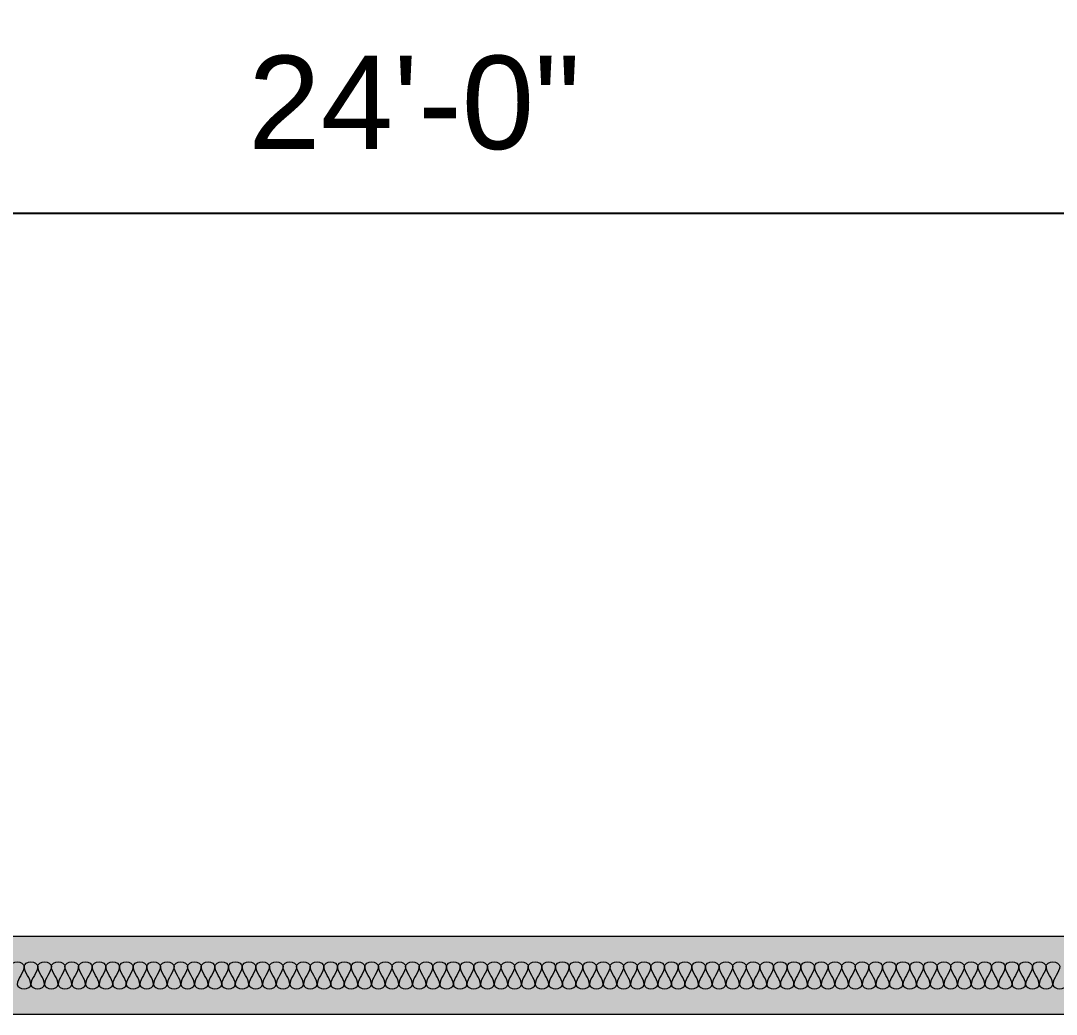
# Model space of a CAD drawing. Header units: inches. Extents: x 1913 to 24953, y -2945 to 1064.
# Drawn here: x 3712.1 to 3845.1, y 185 to 312.7 of the extents above; entities that cross this region are included whole.
import ezdxf

# ---------------------------------------------------------------- set-up
doc = ezdxf.new("R2010")
doc.units = ezdxf.units.IN
doc.header["$MEASUREMENT"] = 0
for name, color, linetype, lineweight in [('A-ANNO-DIMS', 211, 'Continuous', 9), ('A-DETL', 90, 'Continuous', 9), ('A-WALL', 113, 'Continuous', 13), ('A-WALL-PATT', 111, 'Continuous', 50)]:
    doc.layers.add(name, color=color, linetype=linetype, lineweight=lineweight)
doc.styles.add('Arial', font='arial.ttf', dxfattribs={"height": 12})
doc.dimstyles.new('Linear_-_3_32__Arial', dxfattribs={"dimscale": 12, "dimtxt": 12.243113, "dimasz": 1.333333, "dimexe": 1, "dimexo": 0.666667, "dimgap": 0.666667, "dimtad": 1, "dimdec": 5, "dimrnd": 0.03125, "dimzin": 1, "dimdsep": 46, "dimlunit": 4, "dimtxsty": 'Arial', "dimblk1": 'OBLIQUE', "dimblk2": 'OBLIQUE', "dimsah": 1, "dimcen": 0.09, "dimdle": 1, "dimazin": 0, "dimtfac": 1, "dimtdec": 4, "dimtix": 1, "dimtmove": 0, "dimatfit": 3, "dimfxl": 1, "dimtvp": 1, "dimtfill": 1, "dimfrac": 2, "dimtolj": 1, "dimtzin": 0, "dimarcsym": 2})

# ---------------------------------------------------------------- blocks, each defined once
blk = doc.blocks.new('_Oblique')
at = {"color": 0, "linetype": 'ByBlock', "lineweight": -2}
blk.add_line((-0.5, -0.5), (0.5, 0.5), dxfattribs=at)
blk = doc.blocks.new('*D100')
at = {"layer": 'A-ANNO-DIMS', "color": 0, "lineweight": -2, "transparency": 16777216}
for p, q in [((2749.66, 195.3), (2749.66, 437.92)), ((5053.66, 198.02), (5053.66, 437.92)), ((2737.66, 425.92), (5065.66, 425.92))]:
    blk.add_line(p, q, dxfattribs=at)
at = {"layer": 'Defpoints', "color": 0, "transparency": 16777216}
for p in [(5053.66, 425.92), (5053.66, 190.02), (2749.66, 187.3)]:
    blk.add_point(p, dxfattribs=at)
at = {"layer": 'A-ANNO-DIMS', "color": 0, "lineweight": -2, "transparency": 16777216, "xscale": 16, "yscale": 16, "zscale": 16, "rotation": 180}
blk.add_blockref('_Oblique', (2749.66, 425.92), dxfattribs=at)
at = {"layer": 'A-ANNO-DIMS', "color": 0, "lineweight": -2, "transparency": 16777216, "xscale": 16, "yscale": 16, "zscale": 16}
blk.add_blockref('_Oblique', (5053.66, 425.92), dxfattribs=at)
at = {"layer": 'A-ANNO-DIMS', "color": 3, "lineweight": 0, "transparency": 16777216, "insert": (3901.66, 440.05), "char_height": 12, "width": 73.4587, "attachment_point": 5, "style": 'Arial'}
blk.add_mtext('\\A1;192\'-0"', dxfattribs=at)
blk = doc.blocks.new('*D158')
at = {"layer": 'A-ANNO-DIMS', "color": 0, "lineweight": -2, "transparency": 16777216}
for p, q in [((3618.66, 203.02), (3618.66, 299.97)), ((3906.66, 203.02), (3906.66, 299.97)), ((3606.66, 287.97), (3918.66, 287.97))]:
    blk.add_line(p, q, dxfattribs=at)
at = {"layer": 'Defpoints', "color": 0, "transparency": 16777216}
for p in [(3906.66, 287.97), (3618.66, 195.02), (3906.66, 195.02)]:
    blk.add_point(p, dxfattribs=at)
at = {"layer": 'A-ANNO-DIMS', "color": 0, "lineweight": -2, "transparency": 16777216, "xscale": 16, "yscale": 16, "zscale": 16, "rotation": 180}
blk.add_blockref('_Oblique', (3618.66, 287.97), dxfattribs=at)
at = {"layer": 'A-ANNO-DIMS', "color": 0, "lineweight": -2, "transparency": 16777216, "xscale": 16, "yscale": 16, "zscale": 16}
blk.add_blockref('_Oblique', (3906.66, 287.97), dxfattribs=at)
at = {"layer": 'A-ANNO-DIMS', "color": 3, "lineweight": 0, "transparency": 16777216, "insert": (3762.66, 302.1), "char_height": 12, "width": 62.3834, "attachment_point": 5, "style": 'Arial'}
blk.add_mtext('\\A1;24\'-0"', dxfattribs=at)

msp = doc.modelspace()

# ---------------------------------------------------------------- hatches: boundary and pattern name
at = {"layer": 'A-WALL-PATT', "lineweight": 0}
h = msp.add_hatch(dxfattribs=at)
h.set_pattern_fill('FP_1', color=256, angle=90, style=0, pattern_type=2)
h.set_pattern_definition([(140, (3124.017, -677.577), (3.213, 36.72335), [3.84, -42.24]), (85, (3124.017, -677.577), (-38.51274, -7.1044), [3.072, -33.792]), (190.451, (3124.285, -674.517), (-35.29956, 29.62024), [3.263, -35.898]), (136.184, (3113.777, -677.577), (8.4752, 54.6425), [5.76, -63.36]), (186.636, (3114.483, -673.023), (-49.8752, 47.854), [4.895, -53.848]), (81.184, (3113.777, -677.577), (-49.8749, 47.8553), [4.608, -50.688]), (111, (3116.337, -672.457), (20.614, 30.56126), [3.84, -42.24]), (56, (3116.337, -672.457), (-37.1283, 12.4577), [3.072, -33.792]), (161.451, (3118.055, -669.91), (-16.5135, 43.02), [3.263, -35.898]), (127.5, (3124.017, -677.577), (-17.04428, 0.6228), [1.69, -31.693, 1.69, -32.614, -33.92]), (127.5, (3124.017, -677.577), (-17.04428, 0.6228), [-67.686, 1.69, -32.23]), (97.5, (3124.017, -677.577), (-20.19387, 13.4694), [1.69, -17.869, 1.69, -30.925, -12.928]), (97.5, (3124.017, -677.577), (-20.19387, 13.4694), [-52.173, 1.69, -11.238]), (57.5, (3124.017, -688.995), (1.15522, 27.33168), [1.69, -11.11, 1.69, -38.246, -52.992]), (57.5, (3124.017, -688.995), (1.15522, 27.33168), [-52.736, 1.69, -51.302]), (47.5, (3124.017, -694.115), (-5.12498, 29.85903), [1.69, -14.95, 1.69, -24.832, -37.632]), (47.5, (3124.017, -694.115), (-5.12498, 29.85903), [-43.162, 1.69, -35.942])])
h.paths.add_polyline_path([(3571.664949, 185.024501), (3571.664949, 195.024501), (4482.664949, 195.024501), (4482.664949, 185.024501), (4464.664949, 185.024501), (4194.664949, 185.024501), (4176.664949, 185.024501), (3906.664949, 185.024501), (3888.664949, 185.024501), (3618.664949, 185.024501), (3600.664949, 185.024501), (3592.664949, 185.024501), (3586.664949, 185.024501)], flags=0)
h.paths.add_polyline_path([(2754.664949, 185.024501), (2754.664949, 195.024501), (3535.664949, 195.024501), (3535.664949, 185.024501), (3330.664949, 185.024501), (3312.664949, 185.024501), (3042.664949, 185.024501), (3024.664949, 185.024501), (2763.664949, 185.024501)], flags=0)

# ---------------------------------------------------------------- linework, layer by layer
at = {"layer": 'A-DETL', "lineweight": 0}
for points in [[(3710.789949, 191.191168), (3710.789949, 191.466154), (3711.664949, 192.082848), (3712.539949, 191.466154), (3712.539949, 191.191168)], [(3712.539949, 191.191168), (3712.539949, 191.466154), (3713.414949, 192.082848), (3714.289949, 191.466154), (3714.289949, 191.191168)], [(3714.289949, 191.191168), (3714.289949, 191.466154), (3715.164949, 192.082848), (3716.039949, 191.466154), (3716.039949, 191.191168)], [(3716.039949, 191.191168), (3716.039949, 191.466154), (3716.914949, 192.082848), (3717.789949, 191.466154), (3717.789949, 191.191168)], [(3717.789949, 191.191168), (3717.789949, 191.466154), (3718.664949, 192.082848), (3719.539949, 191.466154), (3719.539949, 191.191168)], [(3719.539949, 191.191168), (3719.539949, 191.466154), (3720.414949, 192.082848), (3721.289949, 191.466154), (3721.289949, 191.191168)], [(3721.289949, 191.191168), (3721.289949, 191.466154), (3722.164949, 192.082848), (3723.039949, 191.466154), (3723.039949, 191.191168)], [(3723.039949, 191.191168), (3723.039949, 191.466154), (3723.914949, 192.082848), (3724.789949, 191.466154), (3724.789949, 191.191168)], [(3724.789949, 191.191168), (3724.789949, 191.466154), (3725.664949, 192.082848), (3726.539949, 191.466154), (3726.539949, 191.191168)], [(3726.539949, 191.191168), (3726.539949, 191.466154), (3727.414949, 192.082848), (3728.289949, 191.466154), (3728.289949, 191.191168)], [(3728.289949, 191.191168), (3728.289949, 191.466154), (3729.164949, 192.082848), (3730.039949, 191.466154), (3730.039949, 191.191168)], [(3730.039949, 191.191168), (3730.039949, 191.466154), (3730.914949, 192.082848), (3731.789949, 191.466154), (3731.789949, 191.191168)], [(3731.789949, 191.191168), (3731.789949, 191.466154), (3732.664949, 192.082848), (3733.539949, 191.466154), (3733.539949, 191.191168)], [(3733.539949, 191.191168), (3733.539949, 191.466154), (3734.414949, 192.082848), (3735.289949, 191.466154), (3735.289949, 191.191168)], [(3735.289949, 191.191168), (3735.289949, 191.466154), (3736.164949, 192.082848), (3737.039949, 191.466154), (3737.039949, 191.191168)], [(3737.039949, 191.191168), (3737.039949, 191.466154), (3737.914949, 192.082848), (3738.789949, 191.466154), (3738.789949, 191.191168)], [(3738.789949, 191.191168), (3738.789949, 191.466154), (3739.664949, 192.082848), (3740.539949, 191.466154), (3740.539949, 191.191168)], [(3740.539949, 191.191168), (3740.539949, 191.466154), (3741.414949, 192.082848), (3742.289949, 191.466154), (3742.289949, 191.191168)], [(3742.289949, 191.191168), (3742.289949, 191.466154), (3743.164949, 192.082848), (3744.039949, 191.466154), (3744.039949, 191.191168)], [(3744.039949, 191.191168), (3744.039949, 191.466154), (3744.914949, 192.082848), (3745.789949, 191.466154), (3745.789949, 191.191168)], [(3745.789949, 191.191168), (3745.789949, 191.466154), (3746.664949, 192.082848), (3747.539949, 191.466154), (3747.539949, 191.191168)], [(3747.539949, 191.191168), (3747.539949, 191.466154), (3748.414949, 192.082848), (3749.289949, 191.466154), (3749.289949, 191.191168)], [(3749.289949, 191.191168), (3749.289949, 191.466154), (3750.164949, 192.082848), (3751.039949, 191.466154), (3751.039949, 191.191168)], [(3751.039949, 191.191168), (3751.039949, 191.466154), (3751.914949, 192.082848), (3752.789949, 191.466154), (3752.789949, 191.191168)], [(3752.789949, 191.191168), (3752.789949, 191.466154), (3753.664949, 192.082848), (3754.539949, 191.466154), (3754.539949, 191.191168)], [(3754.539949, 191.191168), (3754.539949, 191.466154), (3755.414949, 192.082848), (3756.289949, 191.466154), (3756.289949, 191.191168)], [(3756.289949, 191.191168), (3756.289949, 191.466154), (3757.164949, 192.082848), (3758.039949, 191.466154), (3758.039949, 191.191168)], [(3758.039949, 191.191168), (3758.039949, 191.466154), (3758.914949, 192.082848), (3759.789949, 191.466154), (3759.789949, 191.191168)], [(3759.789949, 191.191168), (3759.789949, 191.466154), (3760.664949, 192.082848), (3761.539949, 191.466154), (3761.539949, 191.191168)], [(3761.539949, 191.191168), (3761.539949, 191.466154), (3762.414949, 192.082848), (3763.289949, 191.466154), (3763.289949, 191.191168)], [(3763.289949, 191.191168), (3763.289949, 191.466154), (3764.164949, 192.082848), (3765.039949, 191.466154), (3765.039949, 191.191168)], [(3765.039949, 191.191168), (3765.039949, 191.466154), (3765.914949, 192.082848), (3766.789949, 191.466154), (3766.789949, 191.191168)], [(3766.789949, 191.191168), (3766.789949, 191.466154), (3767.664949, 192.082848), (3768.539949, 191.466154), (3768.539949, 191.191168)], [(3768.539949, 191.191168), (3768.539949, 191.466154), (3769.414949, 192.082848), (3770.289949, 191.466154), (3770.289949, 191.191168)], [(3770.289949, 191.191168), (3770.289949, 191.466154), (3771.164949, 192.082848), (3772.039949, 191.466154), (3772.039949, 191.191168)], [(3772.039949, 191.191168), (3772.039949, 191.466154), (3772.914949, 192.082848), (3773.789949, 191.466154), (3773.789949, 191.191168)], [(3773.789949, 191.191168), (3773.789949, 191.466154), (3774.664949, 192.082848), (3775.539949, 191.466154), (3775.539949, 191.191168)], [(3775.539949, 191.191168), (3775.539949, 191.466154), (3776.414949, 192.082848), (3777.289949, 191.466154), (3777.289949, 191.191168)], [(3777.289949, 191.191168), (3777.289949, 191.466154), (3778.164949, 192.082848), (3779.039949, 191.466154), (3779.039949, 191.191168)], [(3779.039949, 191.191168), (3779.039949, 191.466154), (3779.914949, 192.082848), (3780.789949, 191.466154), (3780.789949, 191.191168)], [(3780.789949, 191.191168), (3780.789949, 191.466154), (3781.664949, 192.082848), (3782.539949, 191.466154), (3782.539949, 191.191168)], [(3782.539949, 191.191168), (3782.539949, 191.466154), (3783.414949, 192.082848), (3784.289949, 191.466154), (3784.289949, 191.191168)], [(3784.289949, 191.191168), (3784.289949, 191.466154), (3785.164949, 192.082848), (3786.039949, 191.466154), (3786.039949, 191.191168)], [(3786.039949, 191.191168), (3786.039949, 191.466154), (3786.914949, 192.082848), (3787.789949, 191.466154), (3787.789949, 191.191168)], [(3787.789949, 191.191168), (3787.789949, 191.466154), (3788.664949, 192.082848), (3789.539949, 191.466154), (3789.539949, 191.191168)], [(3789.539949, 191.191168), (3789.539949, 191.466154), (3790.414949, 192.082848), (3791.289949, 191.466154), (3791.289949, 191.191168)], [(3791.289949, 191.191168), (3791.289949, 191.466154), (3792.164949, 192.082848), (3793.039949, 191.466154), (3793.039949, 191.191168)], [(3793.039949, 191.191168), (3793.039949, 191.466154), (3793.914949, 192.082848), (3794.789949, 191.466154), (3794.789949, 191.191168)], [(3794.789949, 191.191168), (3794.789949, 191.466154), (3795.664949, 192.082848), (3796.539949, 191.466154), (3796.539949, 191.191168)], [(3796.539949, 191.191168), (3796.539949, 191.466154), (3797.414949, 192.082848), (3798.289949, 191.466154), (3798.289949, 191.191168)], [(3798.289949, 191.191168), (3798.289949, 191.466154), (3799.164949, 192.082848), (3800.039949, 191.466154), (3800.039949, 191.191168)], [(3800.039949, 191.191168), (3800.039949, 191.466154), (3800.914949, 192.082848), (3801.789949, 191.466154), (3801.789949, 191.191168)], [(3801.789949, 191.191168), (3801.789949, 191.466154), (3802.664949, 192.082848), (3803.539949, 191.466154), (3803.539949, 191.191168)], [(3803.539949, 191.191168), (3803.539949, 191.466154), (3804.414949, 192.082848), (3805.289949, 191.466154), (3805.289949, 191.191168)], [(3805.289949, 191.191168), (3805.289949, 191.466154), (3806.164949, 192.082848), (3807.039949, 191.466154), (3807.039949, 191.191168)], [(3807.039949, 191.191168), (3807.039949, 191.466154), (3807.914949, 192.082848), (3808.789949, 191.466154), (3808.789949, 191.191168)], [(3808.789949, 191.191168), (3808.789949, 191.466154), (3809.664949, 192.082848), (3810.539949, 191.466154), (3810.539949, 191.191168)], [(3810.539949, 191.191168), (3810.539949, 191.466154), (3811.414949, 192.082848), (3812.289949, 191.466154), (3812.289949, 191.191168)], [(3812.289949, 191.191168), (3812.289949, 191.466154), (3813.164949, 192.082848), (3814.039949, 191.466154), (3814.039949, 191.191168)], [(3814.039949, 191.191168), (3814.039949, 191.466154), (3814.914949, 192.082848), (3815.789949, 191.466154), (3815.789949, 191.191168)], [(3815.789949, 191.191168), (3815.789949, 191.466154), (3816.664949, 192.082848), (3817.539949, 191.466154), (3817.539949, 191.191168)], [(3817.539949, 191.191168), (3817.539949, 191.466154), (3818.414949, 192.082848), (3819.289949, 191.466154), (3819.289949, 191.191168)], [(3819.289949, 191.191168), (3819.289949, 191.466154), (3820.164949, 192.082848), (3821.039949, 191.466154), (3821.039949, 191.191168)], [(3821.039949, 191.191168), (3821.039949, 191.466154), (3821.914949, 192.082848), (3822.789949, 191.466154), (3822.789949, 191.191168)], [(3822.789949, 191.191168), (3822.789949, 191.466154), (3823.664949, 192.082848), (3824.539949, 191.466154), (3824.539949, 191.191168)], [(3824.539949, 191.191168), (3824.539949, 191.466154), (3825.414949, 192.082848), (3826.289949, 191.466154), (3826.289949, 191.191168)], [(3826.289949, 191.191168), (3826.289949, 191.466154), (3827.164949, 192.082848), (3828.039949, 191.466154), (3828.039949, 191.191168)], [(3828.039949, 191.191168), (3828.039949, 191.466154), (3828.914949, 192.082848), (3829.789949, 191.466154), (3829.789949, 191.191168)], [(3829.789949, 191.191168), (3829.789949, 191.466154), (3830.664949, 192.082848), (3831.539949, 191.466154), (3831.539949, 191.191168)], [(3831.539949, 191.191168), (3831.539949, 191.466154), (3832.414949, 192.082848), (3833.289949, 191.466154), (3833.289949, 191.191168)], [(3833.289949, 191.191168), (3833.289949, 191.466154), (3834.164949, 192.082848), (3835.039949, 191.466154), (3835.039949, 191.191168)], [(3835.039949, 191.191168), (3835.039949, 191.466154), (3835.914949, 192.082848), (3836.789949, 191.466154), (3836.789949, 191.191168)], [(3836.789949, 191.191168), (3836.789949, 191.466154), (3837.664949, 192.082848), (3838.539949, 191.466154), (3838.539949, 191.191168)], [(3838.539949, 191.191168), (3838.539949, 191.466154), (3839.414949, 192.082848), (3840.289949, 191.466154), (3840.289949, 191.191168)], [(3840.289949, 191.191168), (3840.289949, 191.466154), (3841.164949, 192.082848), (3842.039949, 191.466154), (3842.039949, 191.191168)], [(3842.039949, 191.191168), (3842.039949, 191.466154), (3842.914949, 192.082848), (3843.789949, 191.466154), (3843.789949, 191.191168)], [(3843.789949, 191.191168), (3843.789949, 191.466154), (3844.664949, 192.082848), (3845.539949, 191.466154), (3845.539949, 191.191168)], [(3712.539949, 191.191168), (3712.539949, 190.389453), (3711.664949, 189.659549), (3711.664949, 188.857834)], [(3713.414949, 188.857834), (3713.414949, 189.659549), (3712.539949, 190.389453), (3712.539949, 191.191168)], [(3714.289949, 191.191168), (3714.289949, 190.389453), (3713.414949, 189.659549), (3713.414949, 188.857834)], [(3715.164949, 188.857834), (3715.164949, 189.659549), (3714.289949, 190.389453), (3714.289949, 191.191168)], [(3716.039949, 191.191168), (3716.039949, 190.389453), (3715.164949, 189.659549), (3715.164949, 188.857834)], [(3716.914949, 188.857834), (3716.914949, 189.659549), (3716.039949, 190.389453), (3716.039949, 191.191168)], [(3717.789949, 191.191168), (3717.789949, 190.389453), (3716.914949, 189.659549), (3716.914949, 188.857834)], [(3718.664949, 188.857834), (3718.664949, 189.659549), (3717.789949, 190.389453), (3717.789949, 191.191168)], [(3719.539949, 191.191168), (3719.539949, 190.389453), (3718.664949, 189.659549), (3718.664949, 188.857834)], [(3720.414949, 188.857834), (3720.414949, 189.659549), (3719.539949, 190.389453), (3719.539949, 191.191168)], [(3721.289949, 191.191168), (3721.289949, 190.389453), (3720.414949, 189.659549), (3720.414949, 188.857834)], [(3722.164949, 188.857834), (3722.164949, 189.659549), (3721.289949, 190.389453), (3721.289949, 191.191168)], [(3723.039949, 191.191168), (3723.039949, 190.389453), (3722.164949, 189.659549), (3722.164949, 188.857834)], [(3723.914949, 188.857834), (3723.914949, 189.659549), (3723.039949, 190.389453), (3723.039949, 191.191168)], [(3724.789949, 191.191168), (3724.789949, 190.389453), (3723.914949, 189.659549), (3723.914949, 188.857834)], [(3725.664949, 188.857834), (3725.664949, 189.659549), (3724.789949, 190.389453), (3724.789949, 191.191168)], [(3726.539949, 191.191168), (3726.539949, 190.389453), (3725.664949, 189.659549), (3725.664949, 188.857834)], [(3727.414949, 188.857834), (3727.414949, 189.659549), (3726.539949, 190.389453), (3726.539949, 191.191168)], [(3728.289949, 191.191168), (3728.289949, 190.389453), (3727.414949, 189.659549), (3727.414949, 188.857834)], [(3729.164949, 188.857834), (3729.164949, 189.659549), (3728.289949, 190.389453), (3728.289949, 191.191168)], [(3730.039949, 191.191168), (3730.039949, 190.389453), (3729.164949, 189.659549), (3729.164949, 188.857834)], [(3730.914949, 188.857834), (3730.914949, 189.659549), (3730.039949, 190.389453), (3730.039949, 191.191168)], [(3731.789949, 191.191168), (3731.789949, 190.389453), (3730.914949, 189.659549), (3730.914949, 188.857834)], [(3732.664949, 188.857834), (3732.664949, 189.659549), (3731.789949, 190.389453), (3731.789949, 191.191168)], [(3733.539949, 191.191168), (3733.539949, 190.389453), (3732.664949, 189.659549), (3732.664949, 188.857834)], [(3734.414949, 188.857834), (3734.414949, 189.659549), (3733.539949, 190.389453), (3733.539949, 191.191168)], [(3735.289949, 191.191168), (3735.289949, 190.389453), (3734.414949, 189.659549), (3734.414949, 188.857834)], [(3736.164949, 188.857834), (3736.164949, 189.659549), (3735.289949, 190.389453), (3735.289949, 191.191168)], [(3737.039949, 191.191168), (3737.039949, 190.389453), (3736.164949, 189.659549), (3736.164949, 188.857834)], [(3737.914949, 188.857834), (3737.914949, 189.659549), (3737.039949, 190.389453), (3737.039949, 191.191168)], [(3738.789949, 191.191168), (3738.789949, 190.389453), (3737.914949, 189.659549), (3737.914949, 188.857834)], [(3739.664949, 188.857834), (3739.664949, 189.659549), (3738.789949, 190.389453), (3738.789949, 191.191168)], [(3740.539949, 191.191168), (3740.539949, 190.389453), (3739.664949, 189.659549), (3739.664949, 188.857834)], [(3741.414949, 188.857834), (3741.414949, 189.659549), (3740.539949, 190.389453), (3740.539949, 191.191168)], [(3742.289949, 191.191168), (3742.289949, 190.389453), (3741.414949, 189.659549), (3741.414949, 188.857834)], [(3743.164949, 188.857834), (3743.164949, 189.659549), (3742.289949, 190.389453), (3742.289949, 191.191168)], [(3744.039949, 191.191168), (3744.039949, 190.389453), (3743.164949, 189.659549), (3743.164949, 188.857834)], [(3744.914949, 188.857834), (3744.914949, 189.659549), (3744.039949, 190.389453), (3744.039949, 191.191168)], [(3745.789949, 191.191168), (3745.789949, 190.389453), (3744.914949, 189.659549), (3744.914949, 188.857834)], [(3746.664949, 188.857834), (3746.664949, 189.659549), (3745.789949, 190.389453), (3745.789949, 191.191168)], [(3747.539949, 191.191168), (3747.539949, 190.389453), (3746.664949, 189.659549), (3746.664949, 188.857834)], [(3748.414949, 188.857834), (3748.414949, 189.659549), (3747.539949, 190.389453), (3747.539949, 191.191168)], [(3749.289949, 191.191168), (3749.289949, 190.389453), (3748.414949, 189.659549), (3748.414949, 188.857834)], [(3750.164949, 188.857834), (3750.164949, 189.659549), (3749.289949, 190.389453), (3749.289949, 191.191168)], [(3751.039949, 191.191168), (3751.039949, 190.389453), (3750.164949, 189.659549), (3750.164949, 188.857834)], [(3751.914949, 188.857834), (3751.914949, 189.659549), (3751.039949, 190.389453), (3751.039949, 191.191168)], [(3752.789949, 191.191168), (3752.789949, 190.389453), (3751.914949, 189.659549), (3751.914949, 188.857834)], [(3753.664949, 188.857834), (3753.664949, 189.659549), (3752.789949, 190.389453), (3752.789949, 191.191168)], [(3754.539949, 191.191168), (3754.539949, 190.389453), (3753.664949, 189.659549), (3753.664949, 188.857834)], [(3755.414949, 188.857834), (3755.414949, 189.659549), (3754.539949, 190.389453), (3754.539949, 191.191168)], [(3756.289949, 191.191168), (3756.289949, 190.389453), (3755.414949, 189.659549), (3755.414949, 188.857834)], [(3757.164949, 188.857834), (3757.164949, 189.659549), (3756.289949, 190.389453), (3756.289949, 191.191168)], [(3758.039949, 191.191168), (3758.039949, 190.389453), (3757.164949, 189.659549), (3757.164949, 188.857834)], [(3758.914949, 188.857834), (3758.914949, 189.659549), (3758.039949, 190.389453), (3758.039949, 191.191168)], [(3759.789949, 191.191168), (3759.789949, 190.389453), (3758.914949, 189.659549), (3758.914949, 188.857834)], [(3760.664949, 188.857834), (3760.664949, 189.659549), (3759.789949, 190.389453), (3759.789949, 191.191168)], [(3761.539949, 191.191168), (3761.539949, 190.389453), (3760.664949, 189.659549), (3760.664949, 188.857834)], [(3762.414949, 188.857834), (3762.414949, 189.659549), (3761.539949, 190.389453), (3761.539949, 191.191168)], [(3763.289949, 191.191168), (3763.289949, 190.389453), (3762.414949, 189.659549), (3762.414949, 188.857834)], [(3764.164949, 188.857834), (3764.164949, 189.659549), (3763.289949, 190.389453), (3763.289949, 191.191168)], [(3765.039949, 191.191168), (3765.039949, 190.389453), (3764.164949, 189.659549), (3764.164949, 188.857834)], [(3765.914949, 188.857834), (3765.914949, 189.659549), (3765.039949, 190.389453), (3765.039949, 191.191168)], [(3766.789949, 191.191168), (3766.789949, 190.389453), (3765.914949, 189.659549), (3765.914949, 188.857834)], [(3767.664949, 188.857834), (3767.664949, 189.659549), (3766.789949, 190.389453), (3766.789949, 191.191168)], [(3768.539949, 191.191168), (3768.539949, 190.389453), (3767.664949, 189.659549), (3767.664949, 188.857834)], [(3769.414949, 188.857834), (3769.414949, 189.659549), (3768.539949, 190.389453), (3768.539949, 191.191168)], [(3770.289949, 191.191168), (3770.289949, 190.389453), (3769.414949, 189.659549), (3769.414949, 188.857834)], [(3771.164949, 188.857834), (3771.164949, 189.659549), (3770.289949, 190.389453), (3770.289949, 191.191168)], [(3772.039949, 191.191168), (3772.039949, 190.389453), (3771.164949, 189.659549), (3771.164949, 188.857834)], [(3772.914949, 188.857834), (3772.914949, 189.659549), (3772.039949, 190.389453), (3772.039949, 191.191168)], [(3773.789949, 191.191168), (3773.789949, 190.389453), (3772.914949, 189.659549), (3772.914949, 188.857834)], [(3774.664949, 188.857834), (3774.664949, 189.659549), (3773.789949, 190.389453), (3773.789949, 191.191168)], [(3775.539949, 191.191168), (3775.539949, 190.389453), (3774.664949, 189.659549), (3774.664949, 188.857834)], [(3776.414949, 188.857834), (3776.414949, 189.659549), (3775.539949, 190.389453), (3775.539949, 191.191168)], [(3777.289949, 191.191168), (3777.289949, 190.389453), (3776.414949, 189.659549), (3776.414949, 188.857834)], [(3778.164949, 188.857834), (3778.164949, 189.659549), (3777.289949, 190.389453), (3777.289949, 191.191168)], [(3779.039949, 191.191168), (3779.039949, 190.389453), (3778.164949, 189.659549), (3778.164949, 188.857834)], [(3779.914949, 188.857834), (3779.914949, 189.659549), (3779.039949, 190.389453), (3779.039949, 191.191168)], [(3780.789949, 191.191168), (3780.789949, 190.389453), (3779.914949, 189.659549), (3779.914949, 188.857834)], [(3781.664949, 188.857834), (3781.664949, 189.659549), (3780.789949, 190.389453), (3780.789949, 191.191168)], [(3782.539949, 191.191168), (3782.539949, 190.389453), (3781.664949, 189.659549), (3781.664949, 188.857834)], [(3783.414949, 188.857834), (3783.414949, 189.659549), (3782.539949, 190.389453), (3782.539949, 191.191168)], [(3784.289949, 191.191168), (3784.289949, 190.389453), (3783.414949, 189.659549), (3783.414949, 188.857834)], [(3785.164949, 188.857834), (3785.164949, 189.659549), (3784.289949, 190.389453), (3784.289949, 191.191168)], [(3786.039949, 191.191168), (3786.039949, 190.389453), (3785.164949, 189.659549), (3785.164949, 188.857834)], [(3786.914949, 188.857834), (3786.914949, 189.659549), (3786.039949, 190.389453), (3786.039949, 191.191168)], [(3787.789949, 191.191168), (3787.789949, 190.389453), (3786.914949, 189.659549), (3786.914949, 188.857834)], [(3788.664949, 188.857834), (3788.664949, 189.659549), (3787.789949, 190.389453), (3787.789949, 191.191168)], [(3789.539949, 191.191168), (3789.539949, 190.389453), (3788.664949, 189.659549), (3788.664949, 188.857834)], [(3790.414949, 188.857834), (3790.414949, 189.659549), (3789.539949, 190.389453), (3789.539949, 191.191168)], [(3791.289949, 191.191168), (3791.289949, 190.389453), (3790.414949, 189.659549), (3790.414949, 188.857834)], [(3792.164949, 188.857834), (3792.164949, 189.659549), (3791.289949, 190.389453), (3791.289949, 191.191168)], [(3793.039949, 191.191168), (3793.039949, 190.389453), (3792.164949, 189.659549), (3792.164949, 188.857834)], [(3793.914949, 188.857834), (3793.914949, 189.659549), (3793.039949, 190.389453), (3793.039949, 191.191168)], [(3794.789949, 191.191168), (3794.789949, 190.389453), (3793.914949, 189.659549), (3793.914949, 188.857834)], [(3795.664949, 188.857834), (3795.664949, 189.659549), (3794.789949, 190.389453), (3794.789949, 191.191168)], [(3796.539949, 191.191168), (3796.539949, 190.389453), (3795.664949, 189.659549), (3795.664949, 188.857834)], [(3797.414949, 188.857834), (3797.414949, 189.659549), (3796.539949, 190.389453), (3796.539949, 191.191168)], [(3798.289949, 191.191168), (3798.289949, 190.389453), (3797.414949, 189.659549), (3797.414949, 188.857834)], [(3799.164949, 188.857834), (3799.164949, 189.659549), (3798.289949, 190.389453), (3798.289949, 191.191168)], [(3800.039949, 191.191168), (3800.039949, 190.389453), (3799.164949, 189.659549), (3799.164949, 188.857834)], [(3800.914949, 188.857834), (3800.914949, 189.659549), (3800.039949, 190.389453), (3800.039949, 191.191168)], [(3801.789949, 191.191168), (3801.789949, 190.389453), (3800.914949, 189.659549), (3800.914949, 188.857834)], [(3802.664949, 188.857834), (3802.664949, 189.659549), (3801.789949, 190.389453), (3801.789949, 191.191168)], [(3803.539949, 191.191168), (3803.539949, 190.389453), (3802.664949, 189.659549), (3802.664949, 188.857834)], [(3804.414949, 188.857834), (3804.414949, 189.659549), (3803.539949, 190.389453), (3803.539949, 191.191168)], [(3805.289949, 191.191168), (3805.289949, 190.389453), (3804.414949, 189.659549), (3804.414949, 188.857834)], [(3806.164949, 188.857834), (3806.164949, 189.659549), (3805.289949, 190.389453), (3805.289949, 191.191168)], [(3807.039949, 191.191168), (3807.039949, 190.389453), (3806.164949, 189.659549), (3806.164949, 188.857834)], [(3807.914949, 188.857834), (3807.914949, 189.659549), (3807.039949, 190.389453), (3807.039949, 191.191168)], [(3808.789949, 191.191168), (3808.789949, 190.389453), (3807.914949, 189.659549), (3807.914949, 188.857834)], [(3809.664949, 188.857834), (3809.664949, 189.659549), (3808.789949, 190.389453), (3808.789949, 191.191168)], [(3810.539949, 191.191168), (3810.539949, 190.389453), (3809.664949, 189.659549), (3809.664949, 188.857834)], [(3811.414949, 188.857834), (3811.414949, 189.659549), (3810.539949, 190.389453), (3810.539949, 191.191168)], [(3812.289949, 191.191168), (3812.289949, 190.389453), (3811.414949, 189.659549), (3811.414949, 188.857834)], [(3813.164949, 188.857834), (3813.164949, 189.659549), (3812.289949, 190.389453), (3812.289949, 191.191168)], [(3814.039949, 191.191168), (3814.039949, 190.389453), (3813.164949, 189.659549), (3813.164949, 188.857834)], [(3814.914949, 188.857834), (3814.914949, 189.659549), (3814.039949, 190.389453), (3814.039949, 191.191168)], [(3815.789949, 191.191168), (3815.789949, 190.389453), (3814.914949, 189.659549), (3814.914949, 188.857834)], [(3816.664949, 188.857834), (3816.664949, 189.659549), (3815.789949, 190.389453), (3815.789949, 191.191168)], [(3817.539949, 191.191168), (3817.539949, 190.389453), (3816.664949, 189.659549), (3816.664949, 188.857834)], [(3818.414949, 188.857834), (3818.414949, 189.659549), (3817.539949, 190.389453), (3817.539949, 191.191168)], [(3819.289949, 191.191168), (3819.289949, 190.389453), (3818.414949, 189.659549), (3818.414949, 188.857834)], [(3820.164949, 188.857834), (3820.164949, 189.659549), (3819.289949, 190.389453), (3819.289949, 191.191168)], [(3821.039949, 191.191168), (3821.039949, 190.389453), (3820.164949, 189.659549), (3820.164949, 188.857834)], [(3821.914949, 188.857834), (3821.914949, 189.659549), (3821.039949, 190.389453), (3821.039949, 191.191168)], [(3822.789949, 191.191168), (3822.789949, 190.389453), (3821.914949, 189.659549), (3821.914949, 188.857834)], [(3823.664949, 188.857834), (3823.664949, 189.659549), (3822.789949, 190.389453), (3822.789949, 191.191168)], [(3824.539949, 191.191168), (3824.539949, 190.389453), (3823.664949, 189.659549), (3823.664949, 188.857834)], [(3825.414949, 188.857834), (3825.414949, 189.659549), (3824.539949, 190.389453), (3824.539949, 191.191168)], [(3826.289949, 191.191168), (3826.289949, 190.389453), (3825.414949, 189.659549), (3825.414949, 188.857834)], [(3827.164949, 188.857834), (3827.164949, 189.659549), (3826.289949, 190.389453), (3826.289949, 191.191168)], [(3828.039949, 191.191168), (3828.039949, 190.389453), (3827.164949, 189.659549), (3827.164949, 188.857834)], [(3828.914949, 188.857834), (3828.914949, 189.659549), (3828.039949, 190.389453), (3828.039949, 191.191168)], [(3829.789949, 191.191168), (3829.789949, 190.389453), (3828.914949, 189.659549), (3828.914949, 188.857834)], [(3830.664949, 188.857834), (3830.664949, 189.659549), (3829.789949, 190.389453), (3829.789949, 191.191168)], [(3831.539949, 191.191168), (3831.539949, 190.389453), (3830.664949, 189.659549), (3830.664949, 188.857834)], [(3832.414949, 188.857834), (3832.414949, 189.659549), (3831.539949, 190.389453), (3831.539949, 191.191168)], [(3833.289949, 191.191168), (3833.289949, 190.389453), (3832.414949, 189.659549), (3832.414949, 188.857834)], [(3834.164949, 188.857834), (3834.164949, 189.659549), (3833.289949, 190.389453), (3833.289949, 191.191168)], [(3835.039949, 191.191168), (3835.039949, 190.389453), (3834.164949, 189.659549), (3834.164949, 188.857834)], [(3835.914949, 188.857834), (3835.914949, 189.659549), (3835.039949, 190.389453), (3835.039949, 191.191168)], [(3836.789949, 191.191168), (3836.789949, 190.389453), (3835.914949, 189.659549), (3835.914949, 188.857834)], [(3837.664949, 188.857834), (3837.664949, 189.659549), (3836.789949, 190.389453), (3836.789949, 191.191168)], [(3838.539949, 191.191168), (3838.539949, 190.389453), (3837.664949, 189.659549), (3837.664949, 188.857834)], [(3839.414949, 188.857834), (3839.414949, 189.659549), (3838.539949, 190.389453), (3838.539949, 191.191168)], [(3840.289949, 191.191168), (3840.289949, 190.389453), (3839.414949, 189.659549), (3839.414949, 188.857834)], [(3841.164949, 188.857834), (3841.164949, 189.659549), (3840.289949, 190.389453), (3840.289949, 191.191168)], [(3842.039949, 191.191168), (3842.039949, 190.389453), (3841.164949, 189.659549), (3841.164949, 188.857834)], [(3842.914949, 188.857834), (3842.914949, 189.659549), (3842.039949, 190.389453), (3842.039949, 191.191168)], [(3843.789949, 191.191168), (3843.789949, 190.389453), (3842.914949, 189.659549), (3842.914949, 188.857834)], [(3844.664949, 188.857834), (3844.664949, 189.659549), (3843.789949, 190.389453), (3843.789949, 191.191168)], [(3845.539949, 191.191168), (3845.539949, 190.389453), (3844.664949, 189.659549), (3844.664949, 188.857834)], [(3711.664949, 188.857834), (3711.664949, 188.582848), (3712.539949, 187.966154), (3713.414949, 188.582848), (3713.414949, 188.857834)], [(3713.414949, 188.857834), (3713.414949, 188.582848), (3714.289949, 187.966154), (3715.164949, 188.582848), (3715.164949, 188.857834)], [(3715.164949, 188.857834), (3715.164949, 188.582848), (3716.039949, 187.966154), (3716.914949, 188.582848), (3716.914949, 188.857834)], [(3716.914949, 188.857834), (3716.914949, 188.582848), (3717.789949, 187.966154), (3718.664949, 188.582848), (3718.664949, 188.857834)], [(3718.664949, 188.857834), (3718.664949, 188.582848), (3719.539949, 187.966154), (3720.414949, 188.582848), (3720.414949, 188.857834)], [(3720.414949, 188.857834), (3720.414949, 188.582848), (3721.289949, 187.966154), (3722.164949, 188.582848), (3722.164949, 188.857834)], [(3722.164949, 188.857834), (3722.164949, 188.582848), (3723.039949, 187.966154), (3723.914949, 188.582848), (3723.914949, 188.857834)], [(3723.914949, 188.857834), (3723.914949, 188.582848), (3724.789949, 187.966154), (3725.664949, 188.582848), (3725.664949, 188.857834)], [(3725.664949, 188.857834), (3725.664949, 188.582848), (3726.539949, 187.966154), (3727.414949, 188.582848), (3727.414949, 188.857834)], [(3727.414949, 188.857834), (3727.414949, 188.582848), (3728.289949, 187.966154), (3729.164949, 188.582848), (3729.164949, 188.857834)], [(3729.164949, 188.857834), (3729.164949, 188.582848), (3730.039949, 187.966154), (3730.914949, 188.582848), (3730.914949, 188.857834)], [(3730.914949, 188.857834), (3730.914949, 188.582848), (3731.789949, 187.966154), (3732.664949, 188.582848), (3732.664949, 188.857834)], [(3732.664949, 188.857834), (3732.664949, 188.582848), (3733.539949, 187.966154), (3734.414949, 188.582848), (3734.414949, 188.857834)], [(3734.414949, 188.857834), (3734.414949, 188.582848), (3735.289949, 187.966154), (3736.164949, 188.582848), (3736.164949, 188.857834)], [(3736.164949, 188.857834), (3736.164949, 188.582848), (3737.039949, 187.966154), (3737.914949, 188.582848), (3737.914949, 188.857834)], [(3737.914949, 188.857834), (3737.914949, 188.582848), (3738.789949, 187.966154), (3739.664949, 188.582848), (3739.664949, 188.857834)], [(3739.664949, 188.857834), (3739.664949, 188.582848), (3740.539949, 187.966154), (3741.414949, 188.582848), (3741.414949, 188.857834)], [(3741.414949, 188.857834), (3741.414949, 188.582848), (3742.289949, 187.966154), (3743.164949, 188.582848), (3743.164949, 188.857834)], [(3743.164949, 188.857834), (3743.164949, 188.582848), (3744.039949, 187.966154), (3744.914949, 188.582848), (3744.914949, 188.857834)], [(3744.914949, 188.857834), (3744.914949, 188.582848), (3745.789949, 187.966154), (3746.664949, 188.582848), (3746.664949, 188.857834)], [(3746.664949, 188.857834), (3746.664949, 188.582848), (3747.539949, 187.966154), (3748.414949, 188.582848), (3748.414949, 188.857834)], [(3748.414949, 188.857834), (3748.414949, 188.582848), (3749.289949, 187.966154), (3750.164949, 188.582848), (3750.164949, 188.857834)], [(3750.164949, 188.857834), (3750.164949, 188.582848), (3751.039949, 187.966154), (3751.914949, 188.582848), (3751.914949, 188.857834)], [(3751.914949, 188.857834), (3751.914949, 188.582848), (3752.789949, 187.966154), (3753.664949, 188.582848), (3753.664949, 188.857834)], [(3753.664949, 188.857834), (3753.664949, 188.582848), (3754.539949, 187.966154), (3755.414949, 188.582848), (3755.414949, 188.857834)], [(3755.414949, 188.857834), (3755.414949, 188.582848), (3756.289949, 187.966154), (3757.164949, 188.582848), (3757.164949, 188.857834)], [(3757.164949, 188.857834), (3757.164949, 188.582848), (3758.039949, 187.966154), (3758.914949, 188.582848), (3758.914949, 188.857834)], [(3758.914949, 188.857834), (3758.914949, 188.582848), (3759.789949, 187.966154), (3760.664949, 188.582848), (3760.664949, 188.857834)], [(3760.664949, 188.857834), (3760.664949, 188.582848), (3761.539949, 187.966154), (3762.414949, 188.582848), (3762.414949, 188.857834)], [(3762.414949, 188.857834), (3762.414949, 188.582848), (3763.289949, 187.966154), (3764.164949, 188.582848), (3764.164949, 188.857834)], [(3764.164949, 188.857834), (3764.164949, 188.582848), (3765.039949, 187.966154), (3765.914949, 188.582848), (3765.914949, 188.857834)], [(3765.914949, 188.857834), (3765.914949, 188.582848), (3766.789949, 187.966154), (3767.664949, 188.582848), (3767.664949, 188.857834)], [(3767.664949, 188.857834), (3767.664949, 188.582848), (3768.539949, 187.966154), (3769.414949, 188.582848), (3769.414949, 188.857834)], [(3769.414949, 188.857834), (3769.414949, 188.582848), (3770.289949, 187.966154), (3771.164949, 188.582848), (3771.164949, 188.857834)], [(3771.164949, 188.857834), (3771.164949, 188.582848), (3772.039949, 187.966154), (3772.914949, 188.582848), (3772.914949, 188.857834)], [(3772.914949, 188.857834), (3772.914949, 188.582848), (3773.789949, 187.966154), (3774.664949, 188.582848), (3774.664949, 188.857834)], [(3774.664949, 188.857834), (3774.664949, 188.582848), (3775.539949, 187.966154), (3776.414949, 188.582848), (3776.414949, 188.857834)], [(3776.414949, 188.857834), (3776.414949, 188.582848), (3777.289949, 187.966154), (3778.164949, 188.582848), (3778.164949, 188.857834)], [(3778.164949, 188.857834), (3778.164949, 188.582848), (3779.039949, 187.966154), (3779.914949, 188.582848), (3779.914949, 188.857834)], [(3779.914949, 188.857834), (3779.914949, 188.582848), (3780.789949, 187.966154), (3781.664949, 188.582848), (3781.664949, 188.857834)], [(3781.664949, 188.857834), (3781.664949, 188.582848), (3782.539949, 187.966154), (3783.414949, 188.582848), (3783.414949, 188.857834)], [(3783.414949, 188.857834), (3783.414949, 188.582848), (3784.289949, 187.966154), (3785.164949, 188.582848), (3785.164949, 188.857834)], [(3785.164949, 188.857834), (3785.164949, 188.582848), (3786.039949, 187.966154), (3786.914949, 188.582848), (3786.914949, 188.857834)], [(3786.914949, 188.857834), (3786.914949, 188.582848), (3787.789949, 187.966154), (3788.664949, 188.582848), (3788.664949, 188.857834)], [(3788.664949, 188.857834), (3788.664949, 188.582848), (3789.539949, 187.966154), (3790.414949, 188.582848), (3790.414949, 188.857834)], [(3790.414949, 188.857834), (3790.414949, 188.582848), (3791.289949, 187.966154), (3792.164949, 188.582848), (3792.164949, 188.857834)], [(3792.164949, 188.857834), (3792.164949, 188.582848), (3793.039949, 187.966154), (3793.914949, 188.582848), (3793.914949, 188.857834)], [(3793.914949, 188.857834), (3793.914949, 188.582848), (3794.789949, 187.966154), (3795.664949, 188.582848), (3795.664949, 188.857834)], [(3795.664949, 188.857834), (3795.664949, 188.582848), (3796.539949, 187.966154), (3797.414949, 188.582848), (3797.414949, 188.857834)], [(3797.414949, 188.857834), (3797.414949, 188.582848), (3798.289949, 187.966154), (3799.164949, 188.582848), (3799.164949, 188.857834)], [(3799.164949, 188.857834), (3799.164949, 188.582848), (3800.039949, 187.966154), (3800.914949, 188.582848), (3800.914949, 188.857834)], [(3800.914949, 188.857834), (3800.914949, 188.582848), (3801.789949, 187.966154), (3802.664949, 188.582848), (3802.664949, 188.857834)], [(3802.664949, 188.857834), (3802.664949, 188.582848), (3803.539949, 187.966154), (3804.414949, 188.582848), (3804.414949, 188.857834)], [(3804.414949, 188.857834), (3804.414949, 188.582848), (3805.289949, 187.966154), (3806.164949, 188.582848), (3806.164949, 188.857834)], [(3806.164949, 188.857834), (3806.164949, 188.582848), (3807.039949, 187.966154), (3807.914949, 188.582848), (3807.914949, 188.857834)], [(3807.914949, 188.857834), (3807.914949, 188.582848), (3808.789949, 187.966154), (3809.664949, 188.582848), (3809.664949, 188.857834)], [(3809.664949, 188.857834), (3809.664949, 188.582848), (3810.539949, 187.966154), (3811.414949, 188.582848), (3811.414949, 188.857834)], [(3811.414949, 188.857834), (3811.414949, 188.582848), (3812.289949, 187.966154), (3813.164949, 188.582848), (3813.164949, 188.857834)], [(3813.164949, 188.857834), (3813.164949, 188.582848), (3814.039949, 187.966154), (3814.914949, 188.582848), (3814.914949, 188.857834)], [(3814.914949, 188.857834), (3814.914949, 188.582848), (3815.789949, 187.966154), (3816.664949, 188.582848), (3816.664949, 188.857834)], [(3816.664949, 188.857834), (3816.664949, 188.582848), (3817.539949, 187.966154), (3818.414949, 188.582848), (3818.414949, 188.857834)], [(3818.414949, 188.857834), (3818.414949, 188.582848), (3819.289949, 187.966154), (3820.164949, 188.582848), (3820.164949, 188.857834)], [(3820.164949, 188.857834), (3820.164949, 188.582848), (3821.039949, 187.966154), (3821.914949, 188.582848), (3821.914949, 188.857834)], [(3821.914949, 188.857834), (3821.914949, 188.582848), (3822.789949, 187.966154), (3823.664949, 188.582848), (3823.664949, 188.857834)], [(3823.664949, 188.857834), (3823.664949, 188.582848), (3824.539949, 187.966154), (3825.414949, 188.582848), (3825.414949, 188.857834)], [(3825.414949, 188.857834), (3825.414949, 188.582848), (3826.289949, 187.966154), (3827.164949, 188.582848), (3827.164949, 188.857834)], [(3827.164949, 188.857834), (3827.164949, 188.582848), (3828.039949, 187.966154), (3828.914949, 188.582848), (3828.914949, 188.857834)], [(3828.914949, 188.857834), (3828.914949, 188.582848), (3829.789949, 187.966154), (3830.664949, 188.582848), (3830.664949, 188.857834)], [(3830.664949, 188.857834), (3830.664949, 188.582848), (3831.539949, 187.966154), (3832.414949, 188.582848), (3832.414949, 188.857834)], [(3832.414949, 188.857834), (3832.414949, 188.582848), (3833.289949, 187.966154), (3834.164949, 188.582848), (3834.164949, 188.857834)], [(3834.164949, 188.857834), (3834.164949, 188.582848), (3835.039949, 187.966154), (3835.914949, 188.582848), (3835.914949, 188.857834)], [(3835.914949, 188.857834), (3835.914949, 188.582848), (3836.789949, 187.966154), (3837.664949, 188.582848), (3837.664949, 188.857834)], [(3837.664949, 188.857834), (3837.664949, 188.582848), (3838.539949, 187.966154), (3839.414949, 188.582848), (3839.414949, 188.857834)], [(3839.414949, 188.857834), (3839.414949, 188.582848), (3840.289949, 187.966154), (3841.164949, 188.582848), (3841.164949, 188.857834)], [(3841.164949, 188.857834), (3841.164949, 188.582848), (3842.039949, 187.966154), (3842.914949, 188.582848), (3842.914949, 188.857834)], [(3842.914949, 188.857834), (3842.914949, 188.582848), (3843.789949, 187.966154), (3844.664949, 188.582848), (3844.664949, 188.857834)], [(3844.664949, 188.857834), (3844.664949, 188.582848), (3845.539949, 187.966154), (3846.414949, 188.582848), (3846.414949, 188.857834)]]:
    msp.add_open_spline(points, degree=3, dxfattribs=at)
at = {"layer": 'A-WALL', "lineweight": 0}
for p, q in [((4482.664949, 195.024501), (3571.664949, 195.024501)), ((3618.664949, 185.024501), (3888.664949, 185.024501))]:
    msp.add_line(p, q, dxfattribs=at)

# ---------------------------------------------------------------- dimensions: what is measured, and where the dimension line sits
at = {"layer": 'A-ANNO-DIMS', "color": 1, "lineweight": 0}
for base, p1, p2, picture, middle in [((5053.664949, 425.921719), (2749.664949, 187.297724), (5053.664949, 190.024501), '*D100', (3901.664949, 440.048595)), ((3906.664949, 287.968337), (3618.664949, 195.024501), (3906.664949, 195.024501), '*D158', (3762.664949, 302.095213))]:
    dim = msp.add_linear_dim(base=base, p1=p1, p2=p2, angle=180, dimstyle='Linear_-_3_32__Arial', override={"dimpost": '<>', "dimclrt": 3, "dimfxl": 288.006944, "dimtfill": 0}, dxfattribs=at)
    dim.commit()
    dim.dimension.update_dxf_attribs({"geometry": picture, "text_midpoint": middle})

doc.saveas('drawing.dxf')
